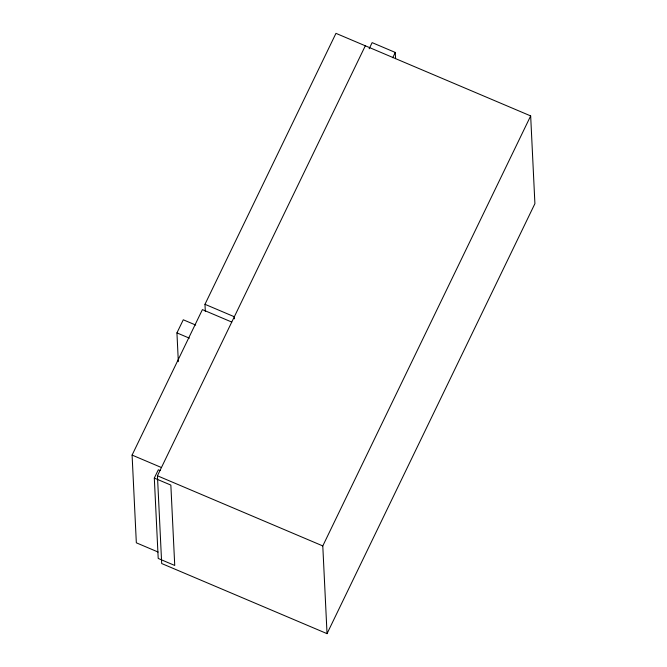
<?xml version="1.0" encoding="UTF-8"?>
<svg xmlns="http://www.w3.org/2000/svg" width="667" height="667" viewBox="0 0 667 667"><rect width="100%" height="100%" fill="white"/><g stroke="black" fill="none" stroke-linecap="round" stroke-linejoin="round"><path stroke-width="1" d="M178.331 361.656L176.938 332.891L183.275 319.785L195.706 325.054M158.112 552.043L136.335 542.813L132.091 455.077L202.409 309.613L231.766 322.061M205.328 311.531L204.977 304.302L335.96 33.35L530.665 115.916L534.909 203.652L327.038 633.65L161.689 563.532L157.445 475.796L365.316 45.798M154.31 478.081L170.852 485.092L174.737 565.458L158.204 558.446L154.31 478.081L158.312 469.801L160.147 470.585M369.159 48.774L372.136 42.63L395.281 52.443L395.581 58.654M392.738 57.712L395.281 52.443M327.038 633.65L322.786 545.923L530.665 115.916M204.977 304.302L234.325 316.75L234.425 318.818M176.938 332.891L189.361 338.161M132.091 455.077L161.439 467.525M157.445 475.796L322.786 545.923"/></g></svg>
